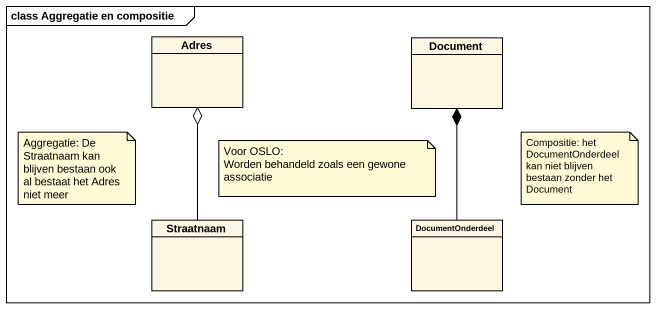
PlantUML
@startuml
mainframe class Aggregatie en compositie
hide circle
hide empty members
class Adres
class Document
class Straatnaam
class DocumentOnderdeel
Straatnaam -up-o Adres
DocumentOnderdeel -up-* Document
note as N1
  Aggregatie: De Straatnaam kan blijven bestaan ook al bestaat het Adres niet meer
end note
note as N2
  Voor OSLO:
  Worden behandeld zoals een gewone associatie
end note
note as N3
  Compositie: het DocumentOnderdeel kan niet blijven bestaan zonder het Document
end note
@enduml
